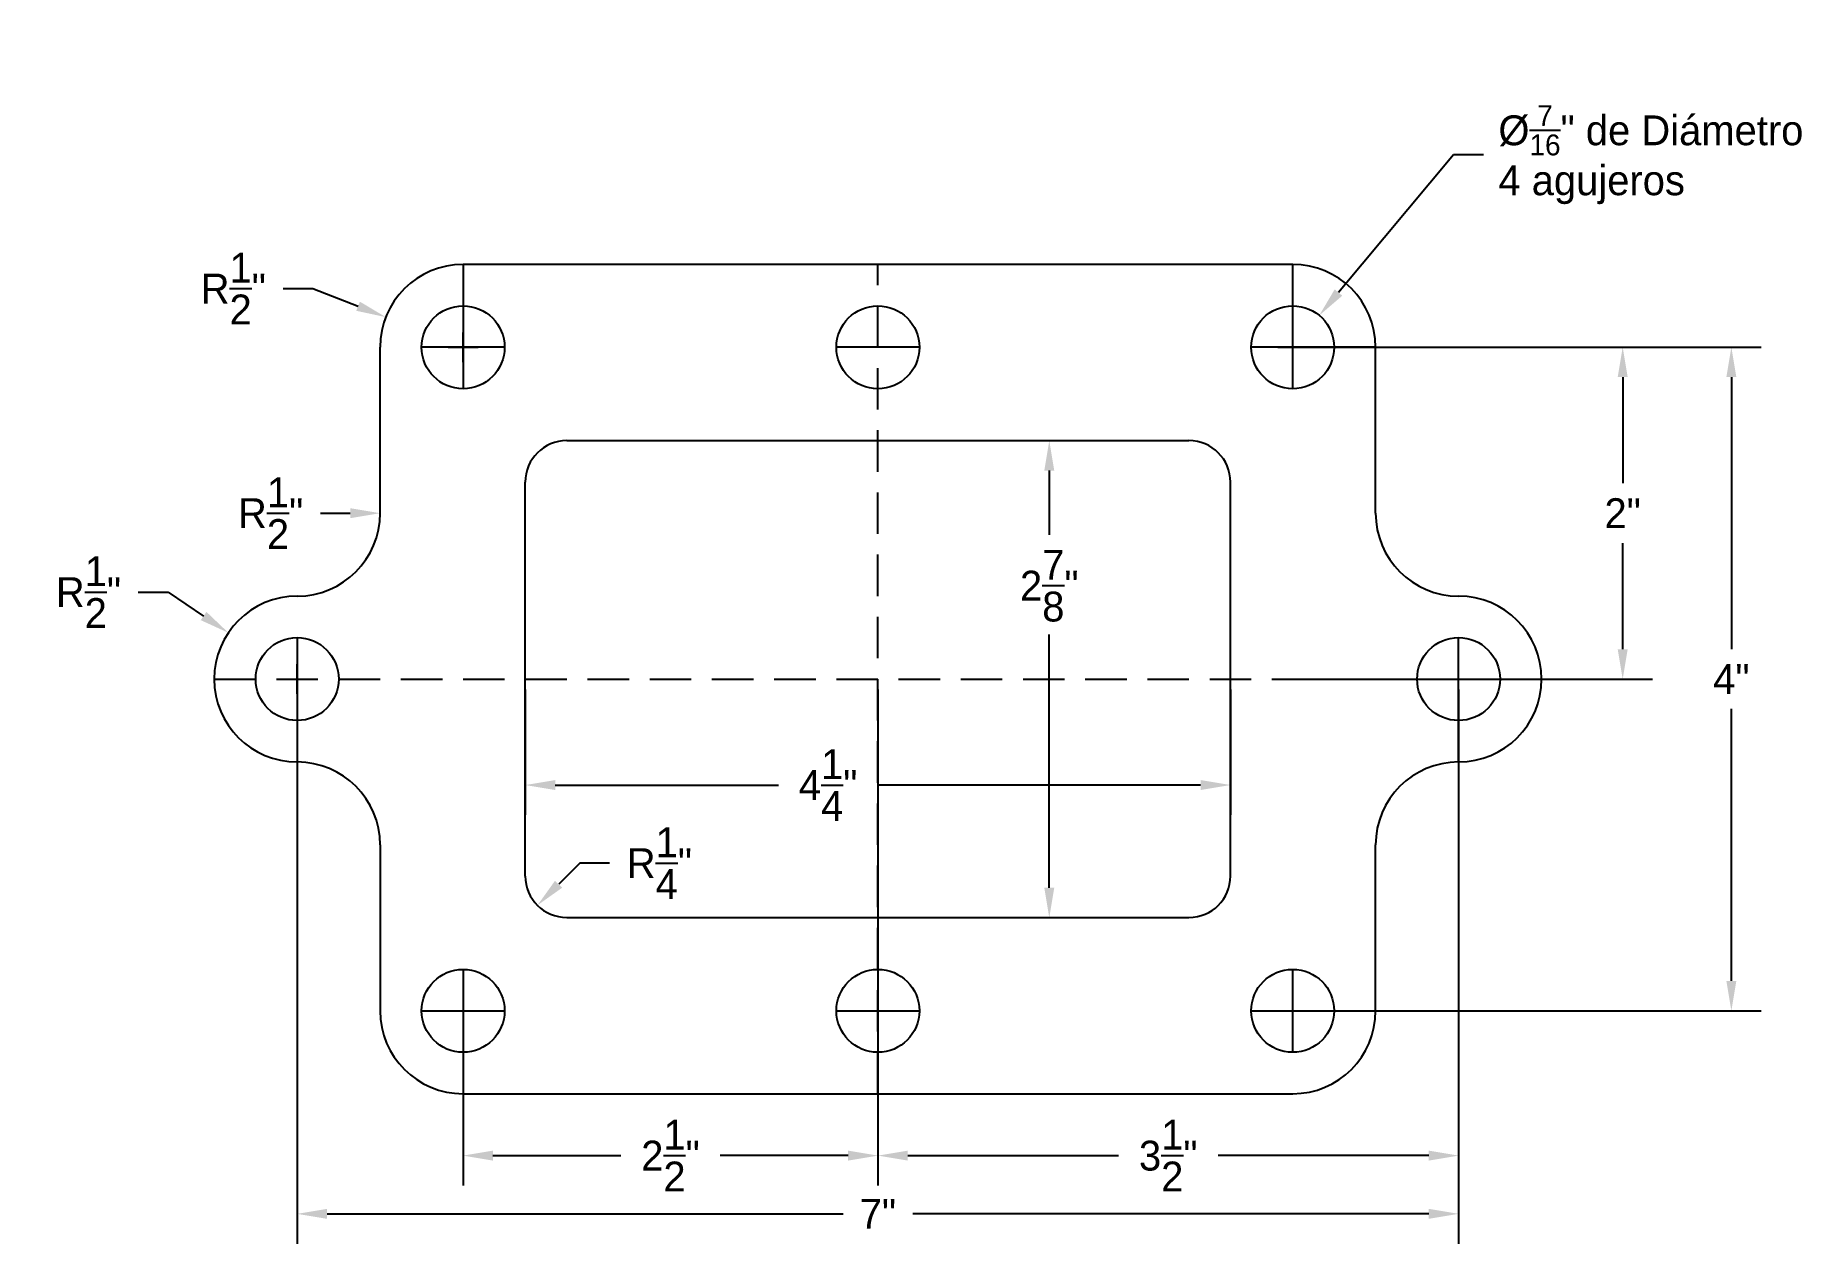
# Model space of a CAD drawing. Header units: inches. Extents: x -1.1 to 9.6, y -0.9 to 6.4.
import ezdxf

# ---------------------------------------------------------------- set-up
doc = ezdxf.new("R2010")
doc.units = ezdxf.units.IN
doc.header["$MEASUREMENT"] = 0
doc.linetypes.add('HIDDEN', pattern=[0.375, 0.25, -0.125])
doc.dimstyles.get("Standard").update_dxf_attribs({"dimtxt": 0.18, "dimasz": 0.18, "dimexe": 0.18, "dimexo": 0.0625, "dimgap": 0.09, "dimtad": 0, "dimtih": 1, "dimtoh": 1, "dimdec": 4, "dimzin": 0, "dimdsep": 46, "dimlunit": 4, "dimtxsty": 'Standard', "dimcen": 0.09, "dimadec": 0, "dimazin": 0, "dimtfac": 1, "dimtdec": 4, "dimtofl": 0, "dimtmove": 0, "dimatfit": 3, "dimfxl": 0, "dimtolj": 1, "dimtzin": 0, "dimarcsym": 0})

# ---------------------------------------------------------------- blocks, each defined once
blk = doc.blocks.new('*D1')
at = {"color": 0, "lineweight": -2}
for p, q in [((0.5, 2.438), (0.5, -0.904)), ((7.5, 2.438), (7.5, -0.904)), ((0.68, -0.724), (3.79, -0.724)), ((7.32, -0.724), (4.21, -0.724))]:
    blk.add_line(p, q, dxfattribs=at)
at = {"color": 0}
for points in [[(0.68, -0.694), (0.68, -0.754), (0.5, -0.724)], [(7.32, -0.694), (7.32, -0.754), (7.5, -0.724)]]:
    blk.add_solid(points, dxfattribs=at)
at = {"layer": 'Defpoints', "color": 0}
for p in [(0.5, 2.5), (7.5, 2.5), (7.5, -0.724)]:
    blk.add_point(p, dxfattribs=at)
at = {"color": 0, "insert": (4, -0.724), "char_height": 0.18, "attachment_point": 5}
blk.add_mtext('\\A1;7"', dxfattribs=at)
blk = doc.blocks.new('*D2')
at = {"color": 0, "lineweight": -2}
for p, q in [((1.5, 0.438), (1.5, -0.553)), ((4, 0.438), (4, -0.553)), ((1.68, -0.373), (2.45, -0.373)), ((3.82, -0.373), (3.05, -0.373))]:
    blk.add_line(p, q, dxfattribs=at)
at = {"color": 0}
for points in [[(1.68, -0.343), (1.68, -0.403), (1.5, -0.373)], [(3.82, -0.343), (3.82, -0.403), (4, -0.373)]]:
    blk.add_solid(points, dxfattribs=at)
at = {"layer": 'Defpoints', "color": 0}
for p in [(1.5, 0.5), (4, 0.5), (4, -0.373)]:
    blk.add_point(p, dxfattribs=at)
at = {"color": 0, "insert": (2.75, -0.373), "char_height": 0.18, "attachment_point": 5}
blk.add_mtext('\\A1;2{\\H1.000000x;\\S1/2;}"', dxfattribs=at)
blk = doc.blocks.new('*D3')
at = {"color": 0, "lineweight": -2}
for p, q in [((4, 2.438), (4, -0.553)), ((7.5, 2.438), (7.5, -0.553)), ((4.18, -0.373), (5.45, -0.373)), ((7.32, -0.373), (6.05, -0.373))]:
    blk.add_line(p, q, dxfattribs=at)
at = {"color": 0}
for points in [[(4.18, -0.343), (4.18, -0.403), (4, -0.373)], [(7.32, -0.343), (7.32, -0.403), (7.5, -0.373)]]:
    blk.add_solid(points, dxfattribs=at)
at = {"layer": 'Defpoints', "color": 0}
for p in [(4, 2.5), (7.5, 2.5), (7.5, -0.373)]:
    blk.add_point(p, dxfattribs=at)
at = {"color": 0, "insert": (5.75, -0.373), "char_height": 0.18, "attachment_point": 5}
blk.add_mtext('\\A1;3{\\H1.000000x;\\S1/2;}"', dxfattribs=at)
blk = doc.blocks.new('*D4')
at = {"color": 0, "lineweight": -2}
for p, q in [((6.562, 4.5), (9.324, 4.5)), ((9.144, 4.32), (9.144, 2.68)), ((9.144, 0.68), (9.144, 2.32)), ((6.562, 0.5), (9.324, 0.5))]:
    blk.add_line(p, q, dxfattribs=at)
at = {"color": 0}
for points in [[(9.114, 4.32), (9.174, 4.32), (9.144, 4.5)], [(9.114, 0.68), (9.174, 0.68), (9.144, 0.5)]]:
    blk.add_solid(points, dxfattribs=at)
at = {"layer": 'Defpoints', "color": 0}
for p in [(6.5, 4.5), (6.5, 0.5), (9.144, 0.5)]:
    blk.add_point(p, dxfattribs=at)
at = {"color": 0, "insert": (9.144, 2.5), "char_height": 0.18, "attachment_point": 5}
blk.add_mtext('\\A1;4"', dxfattribs=at)
blk = doc.blocks.new('*D5')
at = {"color": 0, "lineweight": -2}
for p, q in [((6.562, 4.5), (8.669, 4.5)), ((8.489, 4.32), (8.489, 3.68)), ((8.489, 2.68), (8.489, 3.32)), ((6.562, 2.5), (8.669, 2.5))]:
    blk.add_line(p, q, dxfattribs=at)
at = {"color": 0}
for points in [[(8.459, 4.32), (8.519, 4.32), (8.489, 4.5)], [(8.459, 2.68), (8.519, 2.68), (8.489, 2.5)]]:
    blk.add_solid(points, dxfattribs=at)
at = {"layer": 'Defpoints', "color": 0}
for p in [(6.5, 4.5), (6.5, 2.5), (8.489, 2.5)]:
    blk.add_point(p, dxfattribs=at)
at = {"color": 0, "insert": (8.489, 3.5), "char_height": 0.18, "attachment_point": 5}
blk.add_mtext('\\A1;2"', dxfattribs=at)
blk = doc.blocks.new('*D7')
at = {"color": 0, "lineweight": -2}
for p, q in [((4.062, 3.938), (5.213, 3.938)), ((5.033, 3.757), (5.033, 3.369)), ((5.033, 1.242), (5.033, 2.769)), ((4.062, 1.062), (5.213, 1.062))]:
    blk.add_line(p, q, dxfattribs=at)
at = {"color": 0}
for points in [[(5.003, 3.757), (5.063, 3.757), (5.033, 3.938)], [(5.003, 1.242), (5.063, 1.242), (5.033, 1.062)]]:
    blk.add_solid(points, dxfattribs=at)
at = {"layer": 'Defpoints', "color": 0}
for p in [(4, 3.938), (4, 1.062), (5.033, 1.062)]:
    blk.add_point(p, dxfattribs=at)
at = {"color": 0, "insert": (5.033, 3.279), "char_height": 0.18, "attachment_point": 2}
blk.add_mtext('\\A1;2{\\H1.000000x;\\S7/8;}"', dxfattribs=at)
blk = doc.blocks.new('*D8')
at = {"color": 0, "lineweight": -2}
for p, q in [((1.875, 2.438), (1.875, 1.681)), ((6.125, 2.438), (6.125, 1.681)), ((2.055, 1.861), (3.4, 1.861)), ((5.945, 1.861), (4, 1.861))]:
    blk.add_line(p, q, dxfattribs=at)
at = {"color": 0}
for points in [[(2.055, 1.891), (2.055, 1.831), (1.875, 1.861)], [(5.945, 1.891), (5.945, 1.831), (6.125, 1.861)]]:
    blk.add_solid(points, dxfattribs=at)
at = {"layer": 'Defpoints', "color": 0}
for p in [(1.875, 2.5), (6.125, 2.5), (6.125, 1.861)]:
    blk.add_point(p, dxfattribs=at)
at = {"color": 0, "insert": (3.7, 1.861), "char_height": 0.18, "attachment_point": 5}
blk.add_mtext('\\A1;4{\\H1.000000x;\\S1/4;}"', dxfattribs=at)
blk = doc.blocks.new('*D9')
at = {"color": 0, "lineweight": -2}
for p, q in [((2.203, 1.39), (2.076, 1.263)), ((2.383, 1.39), (2.203, 1.39))]:
    blk.add_line(p, q, dxfattribs=at)
at = {"color": 0}
blk.add_solid([(2.054, 1.284), (2.097, 1.242), (1.948, 1.136)], dxfattribs=at)
at = {"layer": 'Defpoints', "color": 0}
for p in [(2.125, 1.312), (1.948, 1.136)]:
    blk.add_point(p, dxfattribs=at)
at = {"color": 0, "insert": (2.683, 1.39), "char_height": 0.18, "attachment_point": 5}
blk.add_mtext('\\A1;R{\\H1.000000x;\\S1/4;}"', dxfattribs=at)
blk = doc.blocks.new('*D10')
at = {"color": 0, "lineweight": -2}
for p, q in [((0.415, 4.854), (0.595, 4.854)), ((0.595, 4.854), (0.867, 4.748)), ((1.5, 4.41), (1.5, 4.59)), ((1.41, 4.5), (1.59, 4.5))]:
    blk.add_line(p, q, dxfattribs=at)
at = {"color": 0}
blk.add_solid([(0.878, 4.775), (0.856, 4.72), (1.034, 4.682)], dxfattribs=at)
at = {"layer": 'Defpoints', "color": 0}
for p in [(1.034, 4.682), (1.5, 4.5)]:
    blk.add_point(p, dxfattribs=at)
at = {"color": 0, "insert": (0.115, 4.854), "char_height": 0.18, "attachment_point": 5}
blk.add_mtext('\\A1;R{\\H1.000000x;\\S1/2;}"', dxfattribs=at)
blk = doc.blocks.new('*D11')
at = {"color": 0, "lineweight": -2}
blk.add_line((0.64, 3.5), (0.82, 3.5), dxfattribs=at)
at = {"color": 0}
blk.add_solid([(0.82, 3.53), (0.82, 3.47), (1, 3.5)], dxfattribs=at)
at = {"layer": 'Defpoints', "color": 0}
for p in [(0.5, 3.5), (1, 3.5)]:
    blk.add_point(p, dxfattribs=at)
at = {"color": 0, "insert": (0.34, 3.5), "char_height": 0.18, "attachment_point": 5}
blk.add_mtext('\\A1;R{\\H1.000000x;\\S1/2;}"', dxfattribs=at)
blk = doc.blocks.new('*D12')
at = {"color": 0, "lineweight": -2}
for p, q in [((-0.458, 3.024), (-0.278, 3.024)), ((-0.278, 3.024), (-0.064, 2.88)), ((0.5, 2.41), (0.5, 2.59)), ((0.41, 2.5), (0.59, 2.5))]:
    blk.add_line(p, q, dxfattribs=at)
at = {"color": 0}
blk.add_solid([(-0.047, 2.905), (-0.081, 2.855), (0.085, 2.779)], dxfattribs=at)
at = {"layer": 'Defpoints', "color": 0}
for p in [(0.085, 2.779), (0.5, 2.5)]:
    blk.add_point(p, dxfattribs=at)
at = {"color": 0, "insert": (-0.758, 3.024), "char_height": 0.18, "attachment_point": 5}
blk.add_mtext('\\A1;R{\\H1.000000x;\\S1/2;}"', dxfattribs=at)
blk = doc.blocks.new('*D15')
at = {"color": 0, "lineweight": -2}
for p, q in [((7.47, 5.661), (6.776, 4.83)), ((7.65, 5.661), (7.47, 5.661)), ((6.5, 4.41), (6.5, 4.59)), ((6.41, 4.5), (6.59, 4.5))]:
    blk.add_line(p, q, dxfattribs=at)
at = {"color": 0}
blk.add_solid([(6.753, 4.849), (6.799, 4.811), (6.66, 4.692)], dxfattribs=at)
at = {"layer": 'Defpoints', "color": 0}
for p in [(6.66, 4.692), (6.34, 4.308)]:
    blk.add_point(p, dxfattribs=at)
at = {"color": 0, "insert": (7.74, 5.661), "char_height": 0.18, "attachment_point": 4}
blk.add_mtext('\\A1;\\A1;%%c{\\H0.7x;\\S7/16;}" de Diámetro\\P4 agujeros', dxfattribs=at)

msp = doc.modelspace()

# ---------------------------------------------------------------- linework, layer by layer
for p, q in [((6.5, 5), (1.5, 5)), ((1.5, 5), (1.5, 4.25)), ((6.5, 4.25), (6.5, 5)), ((1, 3.5), (1, 4.5)), ((1.75, 4.5), (1.25, 4.5)), ((4.25, 4.5), (3.75, 4.5)), ((7, 4.5), (6.25, 4.5)), ((7, 3.5), (7, 4.5)), ((2.125, 3.9375), (5.875, 3.9375)), ((1.875, 1.3125), (1.875, 3.6875)), ((6.125, 1.3125), (6.125, 3.6875)), ((0.5, 2.75), (0.5, 2.25)), ((7.5, 2), (7.5, 2.75)), ((1, 1.5), (1, 0.5)), ((7, 0.5), (7, 1.5)), ((2.125, 1.0625), (5.875, 1.0625)), ((1.5, 0.75), (1.5, 0)), ((6.5, 0.25), (6.5, 0.75)), ((1.25, 0.5), (1.75, 0.5)), ((3.75, 0.5), (4.25, 0.5)), ((6.25, 0.5), (6.75, 0.5)), ((1.5, 0), (6.5, 0))]:
    msp.add_line(p, q)
at = {"linetype": 'HIDDEN'}
for p, q in [((4, 0), (4, 5)), ((0, 2.5), (8, 2.5))]:
    msp.add_line(p, q, dxfattribs=at)
for centre in [(1.5, 4.5), (4, 4.5), (6.5, 4.5), (0.5, 2.5), (7.5, 2.5), (1.5, 0.5), (4, 0.5), (6.5, 0.5)]:
    msp.add_circle(centre, 0.25)
for centre, radius, start, end in [((1.5, 4.5), 0.5, 90, 180), ((6.5, 4.5), 0.5, 0, 90), ((2.125, 3.6875), 0.25, 90, 180), ((5.875, 3.6875), 0.25, 0, 90), ((0.5, 3.5), 0.5, 270, 0), ((7.5, 3.5), 0.5, 180, 270), ((0.5, 2.5), 0.5, 90, 270), ((7.5, 2.5), 0.5, 270, 90), ((0.5, 1.5), 0.5, 0, 90), ((7.5, 1.5), 0.5, 90, 180), ((2.125, 1.3125), 0.25, 180, 270), ((5.875, 1.3125), 0.25, 270, 0), ((1.5, 0.5), 0.5, 180, 270), ((6.5, 0.5), 0.5, 270, 0)]:
    msp.add_arc(centre, radius, start, end)

# ---------------------------------------------------------------- dimensions: what is measured, and where the dimension line sits
dim = msp.add_diameter_dim_2p(p1=(6.33976, 4.3081), p2=(6.66024, 4.6919), text='\\A1;%%c{\\H0.7x;\\S7/16;}" de Diámetro\\P4 agujeros', dimstyle='Standard')
dim.commit()
dim.dimension.update_dxf_attribs({"geometry": '*D15', "text_midpoint": (8.98485, 5.66149), "dimtype": 163})
for center, mpoint, picture, middle in [((1.5, 4.5), (1.0343, 4.68201), '*D10', (0.11536, 4.85355)), ((0.5, 3.5), (1, 3.5), '*D11', (0.64, 3.5)), ((0.5, 2.5), (0.08523, 2.77922), '*D12', (-0.75769, 3.02354)), ((2.125, 1.3125), (1.94822, 1.13572), '*D9', (2.68278, 1.39028))]:
    dim = msp.add_radius_dim(center=center, mpoint=mpoint, dimstyle='Standard')
    dim.commit()
    dim.dimension.update_dxf_attribs({"geometry": picture, "text_midpoint": middle, "dimtype": 164})
for base, p2, picture, middle in [((9.14402, 0.5), (6.5, 0.5), '*D4', (9.14402, 2.5)), ((8.48923, 2.5), (6.5, 2.5), '*D5', (8.48923, 3.5))]:
    dim = msp.add_linear_dim(base=base, p1=(6.5, 4.5), p2=p2, angle=90, dimstyle='Standard')
    dim.commit()
    dim.dimension.update_dxf_attribs({"geometry": picture, "text_midpoint": middle})
dim = msp.add_linear_dim(base=(5.03339, 1.0625), p1=(4, 3.9375), p2=(4, 1.0625), angle=90, dimstyle='Standard')
dim.commit()
dim.dimension.update_dxf_attribs({"geometry": '*D7', "text_midpoint": (5.03339, 3.06875), "dimtype": 160})
for base, p1, p2, picture, middle in [((7.5, -0.7239), (0.5, 2.5), (7.5, 2.5), '*D1', (4, -0.7239)), ((7.5, -0.37316), (4, 2.5), (7.5, 2.5), '*D3', (5.75, -0.37316)), ((4, -0.37316), (1.5, 0.5), (4, 0.5), '*D2', (2.75, -0.37316))]:
    dim = msp.add_linear_dim(base=base, p1=p1, p2=p2, dimstyle='Standard')
    dim.commit()
    dim.dimension.update_dxf_attribs({"geometry": picture, "text_midpoint": middle})
dim = msp.add_linear_dim(base=(6.125, 1.86103), p1=(1.875, 2.5), p2=(6.125, 2.5), dimstyle='Standard')
dim.commit()
dim.dimension.update_dxf_attribs({"geometry": '*D8', "text_midpoint": (3.7, 1.86103), "dimtype": 160})

doc.saveas('drawing.dxf')
